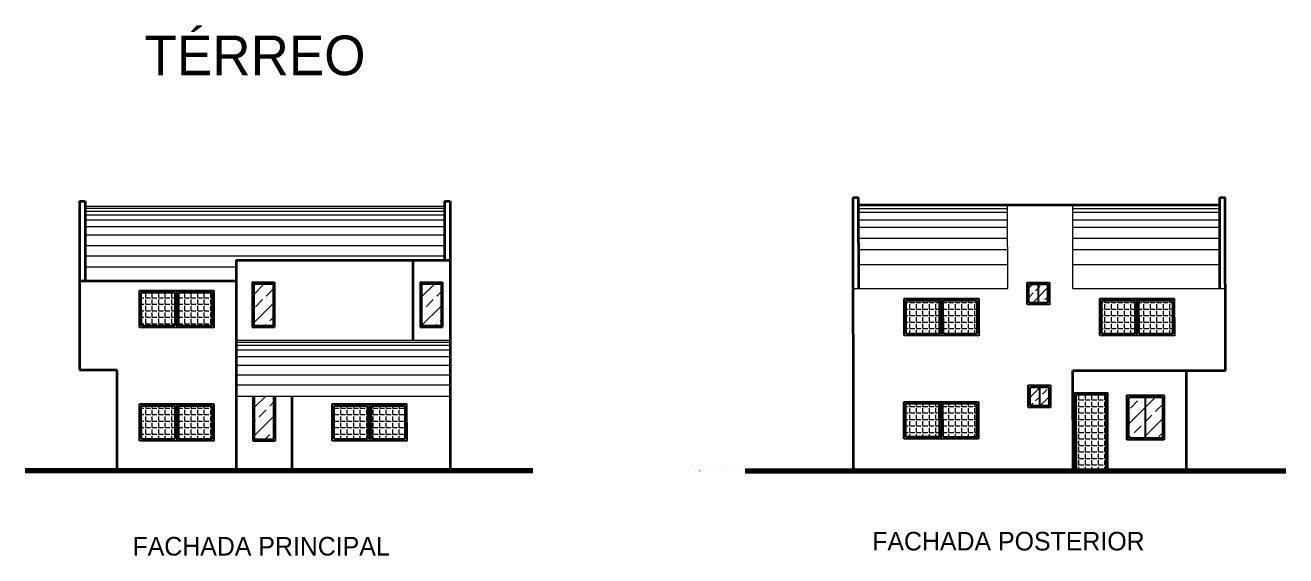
# Model space of a CAD drawing. Header units: millimetres. Extents: x 180.2 to 212.9, y 178.4 to 260.3.
# Drawn here: x 181.11 to 212.89, y 178.36 to 191.74 of the extents above; entities that cross this region are included whole.
import ezdxf

# ---------------------------------------------------------------- set-up
doc = ezdxf.new("R2010")
doc.units = ezdxf.units.MM
for name, color, linetype, lineweight in [('ejes', 2, 'Continuous', 100), ('fachada  ll', 167, 'Continuous', 25), ('fachada 3', 22, 'Continuous', 50), ('fachada lll', 205, 'Continuous', 35), ('fachadas l', 145, 'Continuous', 15), ('pisos', 42, 'Continuous', 5)]:
    doc.layers.add(name, color=color, linetype=linetype, lineweight=lineweight)
pattern_1 = [(0, (52.80224, 6.93044), (0, 0.16388556), [0.1191895, -0.04469606]), (90, (52.80224, 6.93044), (-0.16388556, 1e-17), [0.1191895, -0.04469606])]
pattern_2 = [(0, (51.07259, 6.88839), (0, 0.16388556), [0.1191895, -0.04469606]), (90, (51.07259, 6.88839), (-0.16388556, 1e-17), [0.1191895, -0.04469606])]

msp = doc.modelspace()

# ---------------------------------------------------------------- hatches: boundary and pattern name
at = {"layer": 'fachadas l'}
h = msp.add_hatch(dxfattribs=at)
h.set_pattern_fill('ANGLE', color=256, scale=0.023463, style=0)
h.set_pattern_definition(pattern_2)
h.paths.add_polyline_path([(184.881, 185), (184.036, 185), (184.038, 184.16), (184.882, 184.158)])
h.paths.add_polyline_path([(184.974, 185), (184.976, 184.158), (185.821, 184.156), (185.819, 185)])
h = msp.add_hatch(dxfattribs=at)
h.set_pattern_fill('ANSI33', color=256, scale=0.079772, style=0)
h.set_pattern_definition([(45, (51.0726, 6.8884), (-0.3581887, 0.3581887), []), (45, (51.4308, 6.8884), (-0.3581887, 0.3581887), [0.2532777, -0.12663884])])
h.paths.add_polyline_path([(187.358, 185.218), (186.87, 185.218), (186.87, 184.167), (187.358, 184.167)])
h.paths.add_polyline_path([(191.591, 185.218), (191.103, 185.218), (191.103, 184.167), (191.591, 184.167)])
h.paths.add_polyline_path([(187.371, 182.388), (186.883, 182.388), (186.883, 181.299), (187.371, 181.299)])
h = msp.add_hatch(dxfattribs=at)
h.set_pattern_fill('ANSI33', color=256, scale=0.051617, style=0)
h.set_pattern_definition([(45, (52.80224, 6.93044), (-0.2317692, 0.2317692), []), (45, (53.034, 6.93044), (-0.2317692, 0.2317692), [0.16388556, -0.08194278])])
h.paths.add_polyline_path([(206.647, 185.208), (206.413, 185.208), (206.412, 184.74), (206.647, 184.74)])
h.paths.add_polyline_path([(206.882, 185.208), (206.647, 185.208), (206.647, 184.74), (206.882, 184.739)])
h.paths.add_polyline_path([(206.676, 182.611), (206.442, 182.611), (206.441, 182.143), (206.676, 182.142)])
h.paths.add_polyline_path([(206.911, 182.611), (206.676, 182.611), (206.676, 182.142), (206.911, 182.142)])
h = msp.add_hatch(dxfattribs=at)
h.set_pattern_fill('ANGLE', color=256, scale=0.023463, style=0)
h.set_pattern_definition(pattern_1)
h.paths.add_polyline_path([(203.317, 183.961), (204.162, 183.959), (204.16, 184.801), (203.316, 184.801)])
h.paths.add_polyline_path([(204.256, 183.959), (205.101, 183.957), (205.099, 184.801), (204.254, 184.801)])
h.paths.add_polyline_path([(209.093, 184.801), (208.248, 184.801), (208.25, 183.961), (209.094, 183.959)])
h.paths.add_polyline_path([(209.188, 183.959), (210.033, 183.957), (210.031, 184.801), (209.187, 184.801)])
h.paths.add_polyline_path([(205.093, 181.353), (205.091, 182.196), (204.246, 182.196), (204.248, 181.355)])
h.paths.add_polyline_path([(204.154, 181.355), (204.152, 182.196), (203.308, 182.196), (203.31, 181.357)])
h = msp.add_hatch(dxfattribs=at)
h.set_pattern_fill('ANGLE', color=256, scale=0.023463, style=0)
h.set_pattern_definition(pattern_1)
edge = h.paths.add_edge_path()
edge.add_line((207.607, 182.424), (208.357, 182.424))
edge.add_line((207.609, 180.507), (207.607, 182.424))
edge.add_line((208.36, 180.508), (208.357, 182.424))
edge.add_line((197.737, 180.501), (198.112, 180.501))
h = msp.add_hatch(dxfattribs=at)
h.set_pattern_fill('ANGLE', color=256, scale=0.023463, style=0)
h.set_pattern_definition(pattern_2)
h.paths.add_polyline_path([(184.881, 182.142), (184.036, 182.142), (184.038, 181.302), (184.882, 181.3)])
h.paths.add_polyline_path([(185.819, 182.142), (184.974, 182.142), (184.976, 181.3), (185.821, 181.298)])
h.paths.add_polyline_path([(189.739, 182.142), (188.895, 182.142), (188.896, 181.302), (189.741, 181.3)])
h.paths.add_polyline_path([(190.678, 182.142), (189.833, 182.142), (189.835, 181.3), (190.679, 181.298)])
h = msp.add_hatch(dxfattribs=at)
h.set_pattern_fill('ANSI33', color=256, scale=0.079772, style=0)
h.set_pattern_definition([(45, (52.80224, 6.93044), (-0.3581887, 0.3581887), []), (45, (53.16043, 6.93044), (-0.3581887, 0.3581887), [0.2532777, -0.12663884])])
h.paths.add_polyline_path([(209.353, 182.36), (208.931, 182.36), (208.932, 181.328), (209.354, 181.328)])
h.paths.add_polyline_path([(209.776, 182.36), (209.353, 182.36), (209.354, 181.328), (209.776, 181.327)])

# ---------------------------------------------------------------- linework, layer by layer
at = {"layer": 'ejes'}
for p, q in [((181.109, 180.511), (193.902, 180.511)), ((199.257, 180.501), (212.888, 180.501))]:
    msp.add_line(p, q, dxfattribs=at)
at = {"layer": 'fachada  ll'}
for p, q in [((183.991, 184.113), (183.989, 185.047)), ((183.989, 185.047), (185.866, 185.047)), ((183.989, 185), (183.989, 185)), ((184.036, 185.047), (184.036, 185.047)), ((184.038, 184.16), (184.036, 185)), ((184.036, 185), (184.881, 185)), ((184.881, 185), (184.882, 184.158)), ((184.927, 185.045), (184.929, 184.107)), ((184.974, 185), (184.976, 184.158)), ((184.974, 185), (185.819, 185)), ((185.819, 185), (185.821, 184.156)), ((185.866, 185.047), (185.868, 184.109)), ((186.833, 185.256), (186.833, 184.129)), ((186.833, 185.256), (186.833, 184.129)), ((186.833, 185.256), (187.396, 185.256)), ((186.833, 185.256), (187.396, 185.256)), ((186.87, 185.218), (186.87, 184.167)), ((186.87, 185.218), (186.87, 184.167)), ((186.87, 185.218), (187.358, 185.218)), ((186.87, 185.218), (187.358, 185.218)), ((187.358, 185.218), (187.358, 184.167)), ((187.358, 185.218), (187.358, 184.167)), ((187.396, 185.256), (187.396, 184.129)), ((187.396, 185.256), (187.396, 184.129)), ((191.066, 185.256), (191.066, 184.129)), ((191.066, 185.256), (191.066, 184.129)), ((191.066, 185.256), (191.629, 185.256)), ((191.066, 185.256), (191.629, 185.256)), ((191.103, 185.218), (191.103, 184.167)), ((191.103, 185.218), (191.103, 184.167)), ((191.103, 185.218), (191.591, 185.218)), ((191.103, 185.218), (191.591, 185.218)), ((191.591, 185.218), (191.591, 184.167)), ((191.591, 185.218), (191.591, 184.167)), ((191.629, 185.256), (191.629, 184.129)), ((191.629, 185.256), (191.629, 184.129)), ((206.365, 184.693), (206.366, 185.255)), ((206.366, 185.255), (206.929, 185.255)), ((206.412, 184.74), (206.413, 185.208)), ((206.413, 185.208), (206.882, 185.208)), ((206.647, 185.208), (206.647, 184.74)), ((206.882, 185.208), (206.882, 184.739)), ((206.929, 185.255), (206.928, 184.692)), ((203.271, 183.914), (203.269, 184.848)), ((203.269, 184.848), (205.146, 184.848)), ((203.269, 184.801), (203.269, 184.801)), ((203.316, 184.848), (203.316, 184.848)), ((203.317, 183.961), (203.316, 184.801)), ((203.316, 184.801), (204.16, 184.801)), ((204.162, 183.959), (204.16, 184.801)), ((204.209, 183.916), (204.207, 184.848)), ((204.256, 183.959), (204.254, 184.801)), ((204.254, 184.801), (205.099, 184.801)), ((205.099, 184.801), (205.101, 183.957)), ((205.146, 184.848), (205.148, 183.91)), ((206.928, 184.692), (206.365, 184.693)), ((206.882, 184.739), (206.412, 184.74)), ((208.203, 183.914), (208.201, 184.848)), ((208.201, 184.848), (210.078, 184.848)), ((208.201, 184.801), (208.201, 184.801)), ((208.248, 184.848), (208.248, 184.848)), ((208.25, 183.961), (208.248, 184.801)), ((208.248, 184.801), (209.093, 184.801)), ((209.093, 184.848), (209.093, 184.85)), ((209.094, 183.959), (209.093, 184.801)), ((209.14, 184.848), (209.14, 184.85)), ((209.141, 183.916), (209.14, 184.848)), ((209.187, 184.848), (209.187, 184.85)), ((209.188, 183.959), (209.187, 184.801)), ((209.187, 184.801), (210.031, 184.801)), ((210.031, 184.801), (210.033, 183.957)), ((210.078, 184.848), (210.08, 183.91)), ((185.868, 184.109), (183.991, 184.113)), ((184.882, 184.158), (184.038, 184.16)), ((184.882, 184.111), (184.882, 184.107)), ((185.821, 184.156), (184.976, 184.158)), ((184.976, 184.111), (184.976, 184.107)), ((185.821, 184.109), (185.821, 184.109)), ((185.868, 184.156), (185.868, 184.156)), ((186.833, 184.129), (187.396, 184.129)), ((186.833, 184.129), (187.396, 184.129)), ((186.87, 184.167), (187.358, 184.167)), ((186.87, 184.167), (187.358, 184.167)), ((191.066, 184.129), (191.629, 184.129)), ((191.066, 184.129), (191.629, 184.129)), ((191.103, 184.167), (191.591, 184.167)), ((191.103, 184.167), (191.591, 184.167)), ((205.148, 183.91), (203.271, 183.914)), ((204.162, 183.959), (203.317, 183.961)), ((205.101, 183.957), (204.256, 183.959)), ((205.101, 183.91), (205.101, 183.91)), ((205.148, 183.957), (205.147, 183.957)), ((210.08, 183.91), (208.203, 183.914)), ((209.094, 183.959), (208.25, 183.961)), ((210.033, 183.957), (209.188, 183.959)), ((210.033, 183.91), (210.033, 183.91)), ((210.08, 183.957), (210.08, 183.957)), ((206.394, 182.096), (206.395, 182.658)), ((206.395, 182.658), (206.958, 182.658)), ((206.441, 182.143), (206.442, 182.611)), ((206.442, 182.611), (206.911, 182.611)), ((206.676, 182.611), (206.676, 182.142)), ((206.911, 182.611), (206.911, 182.142)), ((206.958, 182.658), (206.958, 182.095)), ((207.522, 182.424), (207.522, 182.424)), ((207.56, 182.471), (208.405, 182.471)), ((207.562, 180.507), (207.56, 182.471)), ((207.606, 182.471), (207.606, 182.471)), ((207.607, 182.424), (208.357, 182.424)), ((207.609, 180.507), (207.607, 182.424)), ((208.357, 182.471), (208.357, 182.471)), ((208.36, 180.508), (208.357, 182.424)), ((208.406, 180.508), (208.404, 182.471)), ((208.404, 182.424), (208.405, 182.424)), ((183.989, 182.189), (185.866, 182.189)), ((183.991, 181.255), (183.989, 182.189)), ((183.989, 182.142), (183.989, 182.142)), ((184.036, 182.189), (184.036, 182.189)), ((184.036, 182.142), (184.881, 182.142)), ((184.038, 181.302), (184.036, 182.142)), ((184.881, 182.142), (184.882, 181.3)), ((184.927, 182.187), (184.929, 181.249)), ((184.974, 182.142), (185.819, 182.142)), ((184.974, 182.142), (184.976, 181.3)), ((185.819, 182.142), (185.821, 181.298)), ((185.866, 182.189), (185.868, 181.251)), ((186.845, 182.388), (186.845, 181.262)), ((186.883, 182.388), (186.883, 181.299)), ((187.371, 182.388), (187.371, 181.299)), ((187.408, 182.388), (187.408, 181.262)), ((188.848, 182.189), (190.725, 182.189)), ((188.849, 181.255), (188.848, 182.189)), ((188.848, 182.142), (188.848, 182.142)), ((188.895, 182.189), (188.895, 182.189)), ((188.895, 182.142), (189.739, 182.142)), ((188.896, 181.302), (188.895, 182.142)), ((189.739, 182.142), (189.741, 181.3)), ((189.786, 182.187), (189.788, 181.249)), ((189.833, 182.142), (189.835, 181.3)), ((189.833, 182.142), (190.678, 182.142)), ((190.678, 182.142), (190.679, 181.298)), ((190.725, 182.189), (190.726, 181.251)), ((203.261, 182.243), (205.138, 182.243)), ((203.263, 181.31), (203.261, 182.243)), ((203.261, 182.196), (203.261, 182.196)), ((203.308, 182.243), (203.308, 182.243)), ((203.308, 182.196), (204.152, 182.196)), ((203.31, 181.357), (203.308, 182.196)), ((204.152, 182.243), (204.152, 182.244)), ((204.154, 181.355), (204.152, 182.196)), ((204.201, 181.312), (204.199, 182.244)), ((204.246, 182.243), (204.246, 182.245)), ((204.246, 182.196), (205.091, 182.196)), ((204.248, 181.355), (204.246, 182.196)), ((205.091, 182.196), (205.093, 181.353)), ((205.138, 182.243), (205.14, 181.306)), ((206.958, 182.095), (206.394, 182.096)), ((206.911, 182.142), (206.441, 182.143)), ((208.884, 182.407), (209.822, 182.407)), ((208.885, 181.282), (208.884, 182.407)), ((208.931, 182.36), (209.776, 182.36)), ((208.932, 181.328), (208.931, 182.36)), ((209.354, 181.328), (209.353, 182.36)), ((209.776, 182.36), (209.776, 181.327)), ((209.822, 182.407), (209.823, 181.28)), ((185.868, 181.251), (183.991, 181.255)), ((184.882, 181.3), (184.038, 181.302)), ((184.882, 181.253), (184.882, 181.249)), ((185.821, 181.298), (184.976, 181.3)), ((184.976, 181.253), (184.976, 181.249)), ((185.821, 181.251), (185.821, 181.251)), ((185.868, 181.298), (185.868, 181.298)), ((186.845, 181.262), (187.408, 181.262)), ((186.883, 181.299), (187.371, 181.299)), ((190.726, 181.251), (188.849, 181.255)), ((189.741, 181.3), (188.896, 181.302)), ((189.741, 181.253), (189.741, 181.249)), ((190.679, 181.298), (189.835, 181.3)), ((189.835, 181.253), (189.835, 181.249)), ((190.68, 181.251), (190.68, 181.251)), ((190.727, 181.298), (190.726, 181.298)), ((205.14, 181.306), (203.263, 181.31)), ((204.154, 181.355), (203.31, 181.357)), ((205.093, 181.353), (204.248, 181.355)), ((205.093, 181.306), (205.093, 181.306)), ((205.14, 181.353), (205.14, 181.353)), ((209.823, 181.28), (208.885, 181.282)), ((209.776, 181.327), (208.932, 181.328))]:
    msp.add_line(p, q, dxfattribs=at)
at = {"layer": 'fachada lll'}
for p, q in [((182.481, 187.304), (182.481, 183.045)), ((182.481, 187.304), (182.622, 187.304)), ((182.622, 187.304), (182.622, 185.297)), ((191.678, 187.306), (191.678, 185.813)), ((191.678, 187.306), (191.819, 187.306)), ((191.819, 187.306), (191.819, 180.511)), ((201.987, 180.501), (201.979, 187.399)), ((201.979, 187.399), (202.12, 187.399)), ((202.123, 185.099), (202.12, 187.399)), ((202.12, 187.211), (211.224, 187.211)), ((202.12, 187.211), (211.224, 187.211)), ((211.224, 187.399), (211.364, 187.399)), ((211.226, 185.099), (211.224, 187.399)), ((211.369, 183.035), (211.364, 187.399)), ((186.423, 185.813), (186.423, 180.511)), ((186.423, 185.813), (191.819, 185.813)), ((190.881, 185.813), (190.881, 183.796)), ((182.481, 185.297), (186.423, 185.297)), ((206.647, 185.255), (206.647, 185.255)), ((206.882, 185.255), (206.882, 185.255)), ((206.929, 185.208), (206.929, 185.208)), ((206.647, 184.693), (206.647, 184.692)), ((206.882, 184.692), (206.882, 184.692)), ((206.929, 184.739), (206.929, 184.739)), ((182.481, 183.045), (183.42, 183.045)), ((183.42, 183.045), (183.42, 180.511)), ((207.521, 183.035), (211.369, 183.035)), ((207.524, 180.507), (207.521, 183.035)), ((210.387, 180.51), (210.384, 183.035)), ((206.676, 182.658), (206.676, 182.658)), ((206.911, 182.658), (206.911, 182.658)), ((206.958, 182.611), (206.958, 182.611)), ((187.83, 182.388), (187.83, 180.511)), ((206.676, 182.096), (206.676, 182.095)), ((206.958, 182.142), (206.958, 182.142)), ((208.884, 182.36), (208.884, 182.36)), ((208.931, 182.407), (208.931, 182.407)), ((209.353, 182.407), (209.353, 182.407)), ((206.911, 182.095), (206.911, 182.095)), ((209.776, 181.28), (209.776, 181.28)), ((209.823, 181.327), (209.823, 181.327))]:
    msp.add_line(p, q, dxfattribs=at)
at = {"layer": 'fachadas l'}
for p, q in [((205.877, 185.099), (205.874, 187.211)), ((207.519, 185.099), (207.517, 187.211)), ((182.622, 187.174), (191.678, 187.174)), ((182.622, 187.127), (191.678, 187.127)), ((182.622, 187.052), (191.678, 187.052)), ((182.622, 186.958), (191.678, 186.958)), ((202.12, 187.117), (205.874, 187.117)), ((202.12, 187.023), (205.875, 187.023)), ((207.517, 187.117), (211.224, 187.117)), ((207.517, 187.023), (211.224, 187.023)), ((182.622, 186.836), (191.678, 186.836)), ((182.622, 186.667), (191.678, 186.667)), ((202.12, 186.835), (205.875, 186.835)), ((202.12, 186.648), (205.875, 186.648)), ((207.517, 186.835), (211.224, 186.835)), ((207.517, 186.648), (211.224, 186.648)), ((182.622, 186.452), (191.678, 186.452)), ((202.12, 186.366), (205.875, 186.366)), ((207.518, 186.366), (211.224, 186.366)), ((182.622, 186.189), (191.678, 186.189)), ((182.622, 185.926), (191.678, 185.926)), ((202.12, 186.085), (205.876, 186.085)), ((207.518, 186.085), (211.224, 186.085)), ((182.622, 185.647), (186.423, 185.647)), ((202.12, 185.709), (205.876, 185.709)), ((207.518, 185.709), (211.224, 185.709)), ((201.982, 185.099), (205.877, 185.099)), ((207.519, 185.099), (211.367, 185.099)), ((186.423, 183.796), (191.819, 183.796)), ((186.423, 183.749), (191.819, 183.749)), ((186.423, 183.674), (191.819, 183.674)), ((186.423, 183.552), (191.819, 183.552)), ((186.423, 183.383), (191.819, 183.383)), ((186.423, 183.167), (191.819, 183.167)), ((186.423, 182.924), (191.819, 182.924)), ((186.423, 182.668), (191.819, 182.668)), ((186.423, 182.388), (191.819, 182.388)), ((186.423, 182.388), (187.83, 182.388))]:
    msp.add_line(p, q, dxfattribs=at)
at = {"layer": 'pisos'}
msp.add_line((198.112, 180.494), (198.112, 180.501), dxfattribs=at)

# ---------------------------------------------------------------- texts
msp.add_text('TÉRREO', height=1).set_placement((184.115, 190.481))
at = {"layer": 'fachada 3', "char_height": 0.46925, "width": 7.67149, "attachment_point": 1}
for s, insert in [('FACHADA POSTERIOR', (202.461, 178.962)), ('FACHADA PRINCIPAL', (183.813, 178.834))]:
    msp.add_mtext(s, dxfattribs=dict(at, insert=insert))

doc.saveas('drawing.dxf')
